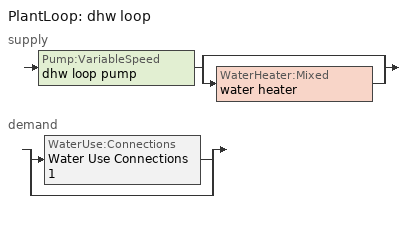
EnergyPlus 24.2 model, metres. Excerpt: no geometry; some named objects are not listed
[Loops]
PlantLoop 'dhw loop'
 supply: Pump:VariableSpeed 'dhw loop pump' > split
  | bypass
  | WaterHeater:Mixed 'water heater'
 demand: split
  | WaterUse:Connections 'Water Use Connections 1'
  | bypass
[ZoneHVAC:Baseboard:Convective:Electric]
electric baseboard: Availability Schedule=Always On Discrete; Heating Design Capacity {W}=14936.1; Efficiency=1
[Fan:SystemModel]
unit heater supply fan: Availability Schedule=Always On Discrete; Design Maximum Air Flow Rate {m3/s}=0.00141584; Speed Control Method=Discrete; Electric Power Minimum Flow Rate Fraction=0.2; Design Pressure Rise {Pa}=500; Motor Efficiency=1; Motor In Air Stream Fraction=1; Design Electric Power Consumption {W}=Autosize; Design Power Sizing Method=PowerPerFlow; Electric Power Per Unit Flow Rate {W/(m3/s)}=1e-06; Electric Power Per Unit Flow Rate Per Unit Pressure {W/((m3/s)-Pa)}=1.66667; Fan Total Efficiency=0.7; Motor Loss Radiative Fraction=0; Number of Speeds=1; Speed Flow Fraction 1=1; Speed Electric Power Fraction 1=1
[Coil:Heating:Fuel]
unit heater htg coil: Availability Schedule=Always On Discrete; Fuel Type=Propane; Burner Efficiency=0.3; Nominal Capacity {W}=0.293071; On Cycle Parasitic Electric Load {W}=0; Off Cycle Parasitic Fuel Load {W}=0
[PlantLoop]
dhw loop: Fluid Type=Water; Plant Equipment Operation Scheme=dhw loop Operation Schemes; Maximum Loop Temperature {C}=100; Minimum Loop Temperature {C}=0; Maximum Loop Flow Rate {m3/s}=0.01; Minimum Loop Flow Rate {m3/s}=0; Plant Loop Volume {m3}=0.003; Load Distribution Scheme=Optimal; Plant Loop Demand Calculation Scheme=SingleSetpoint; Common Pipe Simulation=None
[Sizing:Plant]
dhw loop: Loop Type=Heating; Design Loop Exit Temperature {C}=56; Loop Design Temperature Difference {deltaC}=5.55556; Sizing Option=NonCoincident; Zone Timesteps in Averaging Window=1; Coincident Sizing Factor Mode=None
[Pump:VariableSpeed]
dhw loop pump: Design Maximum Flow Rate {m3/s}=0.01; Design Pump Head {Pa}=1; Design Power Consumption {W}=0; Motor Efficiency=0.85; Fraction of Motor Inefficiencies to Fluid Stream=0; Coefficient 1 of the Part Load Performance Curve=0; Coefficient 2 of the Part Load Performance Curve=1; Coefficient 3 of the Part Load Performance Curve=0; Coefficient 4 of the Part Load Performance Curve=0; Design Minimum Flow Rate {m3/s}=0; Pump Control Type=Intermittent; Skin Loss Radiative Fraction=0.5; Design Power Sizing Method=PowerPerFlowPerPressure; Design Electric Power per Unit Flow Rate {W/(m3/s)}=348701.1; Design Shaft Power per Unit Flow Rate per Unit Head {W/((m3/s)-Pa)}=1.28205; Design Minimum Flow Rate Fraction=0
[WaterHeater:Mixed]
water heater: Tank Volume {m3}=0.16353; Setpoint Temperature Schedule=water heater setpoint; Deadband Temperature Difference {deltaC}=2; Maximum Temperature Limit {C}=99; Heater Control Type=Cycle; Heater Maximum Capacity {W}=5500.06; Heater Minimum Capacity {W}=0; Heater Ignition Minimum Flow Rate {m3/s}=0; Heater Ignition Delay {s}=0; Heater Fuel Type=Electricity; Heater Thermal Efficiency=1; Off Cycle Parasitic Fuel Consumption Rate {W}=0; Off Cycle Parasitic Fuel Type=Electricity; Off Cycle Parasitic Heat Fraction to Tank=0; On Cycle Parasitic Fuel Consumption Rate {W}=0; On Cycle Parasitic Fuel Type=Electricity; On Cycle Parasitic Heat Fraction to Tank=0; Ambient Temperature Indicator=Zone; Ambient Temperature Zone=conditioned space; Off Cycle Loss Coefficient to Ambient Temperature {W/K}=2.93714; Off Cycle Loss Fraction to Zone=1; On Cycle Loss Coefficient to Ambient Temperature {W/K}=2.93714; On Cycle Loss Fraction to Zone=1; Use Side Effectiveness=1; Source Side Effectiveness=1; Use Side Design Flow Rate {m3/s}=Autosize; Source Side Design Flow Rate {m3/s}=Autosize; Indirect Water Heating Recovery Time {hr}=1.5; Source Side Flow Control Mode=IndirectHeatPrimarySetpoint
[WaterHeater:Sizing]
water heater: Design Mode=PeakDraw; Time Storage Can Meet Peak Draw {hr}=0.538503; Time for Tank Recovery {hr}=0; Nominal Tank Volume for Autosizing Plant Connections {m3}=1
[SetpointManager:Scheduled]
Setpoint Manager Scheduled 1: Control Variable=Temperature; Schedule=dhw temp
[WaterUse:Connections]
Water Use Connections 1: Drain Water Heat Exchanger Type=None; Drain Water Heat Exchanger Destination=Plant; Water Use Equipment Name 1=dhw fixtures; Water Use Equipment Name 2=dhw distribution waste; Water Use Equipment Name 3=clothes washer; Water Use Equipment Name 4=dishwasher
[WaterUse:Equipment]
Name | Peak Flow Rate {m3/s} | Flow Rate Fraction Schedule | Target Temperature Schedule
dhw fixtures | 4.46098e-06 | dhw fixtures schedule | mixed water temperature schedule
dhw distribution waste | 1.35238e-06 | dhw fixtures schedule | mixed water temperature schedule
clothes washer | 9.69919e-07 | clothes washer schedule
dishwasher | 2.90872e-07 | dishwasher schedule
[PlantEquipmentOperationSchemes]
dhw loop Operation Schemes: Control Scheme Object Type 1=PlantEquipmentOperation:HeatingLoad; Control Scheme Name 1=dhw loop Heating Operation Scheme; Control Scheme Schedule Name 1=Always On Discrete
[PlantEquipmentOperation:HeatingLoad]
dhw loop Heating Operation Scheme: Load Range Lower Limit 1 {W}=0; Load Range Upper Limit 1 {W}=1000000000; Range Equipment List Name 1=dhw loop Heating Equipment List
[PlantEquipmentList]
dhw loop Heating Equipment List: WaterHeater:Mixed, water heater
[EnergyManagementSystem:GlobalVariable]
infil_program_Qfan
infil_program_Qinf
natural_vent_program_Qnv
natural_vent_program_Qwhf
[EnergyManagementSystem:Sensor]
Name | Output:Variable or Output:Meter Index Key | Output:Variable or Output:Meter
airflow_gain | infil flow | Infiltration Sensible Heat Gain Energy
airflow_gain_1 | natural vent flow | Infiltration Sensible Heat Gain Energy
airflow_gain_2 | whole house fan flow | Infiltration Sensible Heat Gain Energy
airflow_loss | infil flow | Infiltration Sensible Heat Loss Energy
airflow_loss_1 | natural vent flow | Infiltration Sensible Heat Loss Energy
airflow_loss_2 | whole house fan flow | Infiltration Sensible Heat Loss Energy
clg_load_cond |  | Cooling:EnergyTransfer:Zone:CONDITIONED SPACE
clg_sp_s; clg_sp_s_1 | cooling setpoint | Schedule Value
clothes_dryer_exhaust_0_sch_s | clothes dryer exhaust 0 schedule | Schedule Value
cool_season | cooling season schedule | Schedule Value
dhw_loss | water heater | Water Heater Heat Loss Energy
dhw_rtf | water heater | Water Heater Runtime Fraction
htg_load_cond |  | Heating:EnergyTransfer:Zone:CONDITIONED SPACE
htg_sp_s; htg_sp_s_1 | heating setpoint | Schedule Value
ig_ee_conv | clothes dryer | Electric Equipment Convective Heating Energy
ig_ee_conv_1 | clothes washer | Electric Equipment Convective Heating Energy
ig_ee_conv_2 | cooking range | Electric Equipment Convective Heating Energy
ig_ee_conv_3 | dishwasher | Electric Equipment Convective Heating Energy
ig_ee_conv_4 | fridge | Electric Equipment Convective Heating Energy
ig_ee_conv_5 | misc plug loads | Electric Equipment Convective Heating Energy
ig_ee_conv_6 | whole house fan | Electric Equipment Convective Heating Energy
ig_ee_rad | clothes dryer | Electric Equipment Radiant Heating Energy
ig_ee_rad_1 | clothes washer | Electric Equipment Radiant Heating Energy
ig_ee_rad_2 | cooking range | Electric Equipment Radiant Heating Energy
ig_ee_rad_3 | dishwasher | Electric Equipment Radiant Heating Energy
ig_ee_rad_4 | fridge | Electric Equipment Radiant Heating Energy
ig_ee_rad_5 | misc plug loads | Electric Equipment Radiant Heating Energy
ig_ee_rad_6 | whole house fan | Electric Equipment Radiant Heating Energy
ig_lgt_conv | interior lighting | Lights Convective Heating Energy
ig_lgt_rad | interior lighting | Lights Radiant Heating Energy
ig_lgt_vis | interior lighting | Lights Visible Radiation Heating Energy
ig_oe_conv | clothes dryer 1 | Other Equipment Convective Heating Energy
ig_oe_conv_1 | cooking range 1 | Other Equipment Convective Heating Energy
ig_oe_conv_2 | general water use latent | Other Equipment Convective Heating Energy
ig_oe_conv_3 | general water use sensible | Other Equipment Convective Heating Energy
ig_oe_conv_4 | water heater energy adjustment1 | Other Equipment Convective Heating Energy
ig_oe_rad | clothes dryer 1 | Other Equipment Radiant Heating Energy
ig_oe_rad_1 | cooking range 1 | Other Equipment Radiant Heating Energy
ig_oe_rad_2 | general water use latent | Other Equipment Radiant Heating Energy
ig_oe_rad_3 | general water use sensible | Other Equipment Radiant Heating Energy
ig_oe_rad_4 | water heater energy adjustment1 | Other Equipment Radiant Heating Energy
ig_ppl_conv | occupants | People Convective Heating Energy
ig_ppl_rad | occupants | People Radiant Heating Energy
im_conv | furniture mass conditioned space 1 | Surface Inside Face Convection Heat Gain Energy
im_conv_1 | partition wall mass | Surface Inside Face Convection Heat Gain Energy
im_ig | furniture mass conditioned space 1 | Surface Inside Face Internal Gains Radiation Heat Gain Energy
im_ig_1 | partition wall mass | Surface Inside Face Internal Gains Radiation Heat Gain Energy
im_lgt | furniture mass conditioned space 1 | Surface Inside Face Lights Radiation Heat Gain Energy
im_lgt_1 | partition wall mass | Surface Inside Face Lights Radiation Heat Gain Energy
im_sol | furniture mass conditioned space 1 | Surface Inside Face Solar Radiation Heat Gain Energy
im_sol_1 | partition wall mass | Surface Inside Face Solar Radiation Heat Gain Energy
im_surf | furniture mass conditioned space 1 | Surface Inside Face Net Surface Thermal Radiation Heat Gain Energy
im_surf_1 | partition wall mass | Surface Inside Face Net Surface Thermal Radiation Heat Gain Energy
mv_conv | mech vent house fan | Electric Equipment Convective Heating Energy
mv_conv_1 | mech vent house fan cfis | Electric Equipment Convective Heating Energy
mv_conv_2 | mech vent house fan latent load | Other Equipment Convective Heating Energy
mv_conv_3 | mech vent house fan sensible load | Other Equipment Convective Heating Energy
mv_rad | mech vent house fan | Electric Equipment Radiant Heating Energy
mv_rad_1 | mech vent house fan cfis | Electric Equipment Radiant Heating Energy
mv_rad_2 | mech vent house fan latent load | Other Equipment Radiant Heating Energy
mv_rad_3 | mech vent house fan sensible load | Other Equipment Radiant Heating Energy
natural_vent_s | natural vent schedule | Schedule Value
out_pb_s |  | Site Outdoor Air Barometric Pressure
out_wt_s |  | Site Outdoor Air Humidity Ratio
site_vw_s |  | Site Wind Speed
ss_back_out | Window1 | Surface Window Shortwave from Zone Back Out Window Heat Transfer Rate
ss_back_out_1 | Window10 | Surface Window Shortwave from Zone Back Out Window Heat Transfer Rate
ss_back_out_10 | Window2 | Surface Window Shortwave from Zone Back Out Window Heat Transfer Rate
ss_back_out_11 | Window3 | Surface Window Shortwave from Zone Back Out Window Heat Transfer Rate
ss_back_out_12 | Window4 | Surface Window Shortwave from Zone Back Out Window Heat Transfer Rate
ss_back_out_13 | Window5 | Surface Window Shortwave from Zone Back Out Window Heat Transfer Rate
ss_back_out_14 | Window6 | Surface Window Shortwave from Zone Back Out Window Heat Transfer Rate
ss_back_out_15 | Window7 | Surface Window Shortwave from Zone Back Out Window Heat Transfer Rate
ss_back_out_16 | Window8 | Surface Window Shortwave from Zone Back Out Window Heat Transfer Rate
ss_back_out_17 | Window9 | Surface Window Shortwave from Zone Back Out Window Heat Transfer Rate
ss_back_out_2 | Window11 | Surface Window Shortwave from Zone Back Out Window Heat Transfer Rate
ss_back_out_3 | Window13 | Surface Window Shortwave from Zone Back Out Window Heat Transfer Rate
ss_back_out_4 | Window14 | Surface Window Shortwave from Zone Back Out Window Heat Transfer Rate
ss_back_out_5 | Window15 | Surface Window Shortwave from Zone Back Out Window Heat Transfer Rate
ss_back_out_6 | Window16 | Surface Window Shortwave from Zone Back Out Window Heat Transfer Rate
ss_back_out_7 | Window17 | Surface Window Shortwave from Zone Back Out Window Heat Transfer Rate
ss_back_out_8 | Window18 | Surface Window Shortwave from Zone Back Out Window Heat Transfer Rate
ss_back_out_9 | Window19 | Surface Window Shortwave from Zone Back Out Window Heat Transfer Rate
ss_conv | Door1 | Surface Inside Face Convection Heat Gain Energy
ss_conv_1 | Door4 | Surface Inside Face Convection Heat Gain Energy
ss_conv_10 | Window18 | Surface Inside Face Convection Heat Gain Energy
ss_conv_11 | Window19 | Surface Inside Face Convection Heat Gain Energy
ss_conv_12 | Window2 | Surface Inside Face Convection Heat Gain Energy
ss_conv_13 | Window3 | Surface Inside Face Convection Heat Gain Energy
ss_conv_14 | Window4 | Surface Inside Face Convection Heat Gain Energy
ss_conv_15 | Window5 | Surface Inside Face Convection Heat Gain Energy
ss_conv_16 | Window6 | Surface Inside Face Convection Heat Gain Energy
ss_conv_17 | Window7 | Surface Inside Face Convection Heat Gain Energy
ss_conv_18 | Window8 | Surface Inside Face Convection Heat Gain Energy
ss_conv_19 | Window9 | Surface Inside Face Convection Heat Gain Energy
ss_conv_2 | Window1 | Surface Inside Face Convection Heat Gain Energy
ss_conv_3 | Window10 | Surface Inside Face Convection Heat Gain Energy
ss_conv_4 | Window11 | Surface Inside Face Convection Heat Gain Energy
ss_conv_5 | Window13 | Surface Inside Face Convection Heat Gain Energy
ss_conv_6 | Window14 | Surface Inside Face Convection Heat Gain Energy
ss_conv_7 | Window15 | Surface Inside Face Convection Heat Gain Energy
ss_conv_8 | Window16 | Surface Inside Face Convection Heat Gain Energy
ss_conv_9 | Window17 | Surface Inside Face Convection Heat Gain Energy
ss_ig | Door1 | Surface Inside Face Internal Gains Radiation Heat Gain Energy
ss_ig_1 | Door4 | Surface Inside Face Internal Gains Radiation Heat Gain Energy
ss_ig_10 | Window18 | Surface Inside Face Internal Gains Radiation Heat Gain Energy
ss_ig_11 | Window19 | Surface Inside Face Internal Gains Radiation Heat Gain Energy
ss_ig_12 | Window2 | Surface Inside Face Internal Gains Radiation Heat Gain Energy
ss_ig_13 | Window3 | Surface Inside Face Internal Gains Radiation Heat Gain Energy
ss_ig_14 | Window4 | Surface Inside Face Internal Gains Radiation Heat Gain Energy
ss_ig_15 | Window5 | Surface Inside Face Internal Gains Radiation Heat Gain Energy
ss_ig_16 | Window6 | Surface Inside Face Internal Gains Radiation Heat Gain Energy
ss_ig_17 | Window7 | Surface Inside Face Internal Gains Radiation Heat Gain Energy
ss_ig_18 | Window8 | Surface Inside Face Internal Gains Radiation Heat Gain Energy
ss_ig_19 | Window9 | Surface Inside Face Internal Gains Radiation Heat Gain Energy
ss_ig_2 | Window1 | Surface Inside Face Internal Gains Radiation Heat Gain Energy
ss_ig_3 | Window10 | Surface Inside Face Internal Gains Radiation Heat Gain Energy
ss_ig_4 | Window11 | Surface Inside Face Internal Gains Radiation Heat Gain Energy
ss_ig_5 | Window13 | Surface Inside Face Internal Gains Radiation Heat Gain Energy
ss_ig_6 | Window14 | Surface Inside Face Internal Gains Radiation Heat Gain Energy
ss_ig_7 | Window15 | Surface Inside Face Internal Gains Radiation Heat Gain Energy
ss_ig_8 | Window16 | Surface Inside Face Internal Gains Radiation Heat Gain Energy
ss_ig_9 | Window17 | Surface Inside Face Internal Gains Radiation Heat Gain Energy
ss_lgt | Door1 | Surface Inside Face Lights Radiation Heat Gain Energy
ss_lgt_1 | Door4 | Surface Inside Face Lights Radiation Heat Gain Energy
ss_sol | Door1 | Surface Inside Face Solar Radiation Heat Gain Energy
ss_sol_1 | Door4 | Surface Inside Face Solar Radiation Heat Gain Energy
ss_surf | Door1 | Surface Inside Face Net Surface Thermal Radiation Heat Gain Energy
ss_surf_1 | Door4 | Surface Inside Face Net Surface Thermal Radiation Heat Gain Energy
ss_surf_10 | Window18 | Surface Inside Face Net Surface Thermal Radiation Heat Gain Energy
ss_surf_11 | Window19 | Surface Inside Face Net Surface Thermal Radiation Heat Gain Energy
ss_surf_12 | Window2 | Surface Inside Face Net Surface Thermal Radiation Heat Gain Energy
ss_surf_13 | Window3 | Surface Inside Face Net Surface Thermal Radiation Heat Gain Energy
ss_surf_14 | Window4 | Surface Inside Face Net Surface Thermal Radiation Heat Gain Energy
ss_surf_15 | Window5 | Surface Inside Face Net Surface Thermal Radiation Heat Gain Energy
ss_surf_16 | Window6 | Surface Inside Face Net Surface Thermal Radiation Heat Gain Energy
ss_surf_17 | Window7 | Surface Inside Face Net Surface Thermal Radiation Heat Gain Energy
ss_surf_18 | Window8 | Surface Inside Face Net Surface Thermal Radiation Heat Gain Energy
ss_surf_19 | Window9 | Surface Inside Face Net Surface Thermal Radiation Heat Gain Energy
ss_surf_2 | Window1 | Surface Inside Face Net Surface Thermal Radiation Heat Gain Energy
ss_surf_3 | Window10 | Surface Inside Face Net Surface Thermal Radiation Heat Gain Energy
ss_surf_4 | Window11 | Surface Inside Face Net Surface Thermal Radiation Heat Gain Energy
ss_surf_5 | Window13 | Surface Inside Face Net Surface Thermal Radiation Heat Gain Energy
ss_surf_6 | Window14 | Surface Inside Face Net Surface Thermal Radiation Heat Gain Energy
ss_surf_7 | Window15 | Surface Inside Face Net Surface Thermal Radiation Heat Gain Energy
ss_surf_8 | Window16 | Surface Inside Face Net Surface Thermal Radiation Heat Gain Energy
ss_surf_9 | Window17 | Surface Inside Face Net Surface Thermal Radiation Heat Gain Energy
ss_trans_in | Window1 | Surface Window Transmitted Solar Radiation Rate
ss_trans_in_1 | Window10 | Surface Window Transmitted Solar Radiation Rate
ss_trans_in_10 | Window2 | Surface Window Transmitted Solar Radiation Rate
ss_trans_in_11 | Window3 | Surface Window Transmitted Solar Radiation Rate
ss_trans_in_12 | Window4 | Surface Window Transmitted Solar Radiation Rate
ss_trans_in_13 | Window5 | Surface Window Transmitted Solar Radiation Rate
ss_trans_in_14 | Window6 | Surface Window Transmitted Solar Radiation Rate
ss_trans_in_15 | Window7 | Surface Window Transmitted Solar Radiation Rate
ss_trans_in_16 | Window8 | Surface Window Transmitted Solar Radiation Rate
ss_trans_in_17 | Window9 | Surface Window Transmitted Solar Radiation Rate
ss_trans_in_2 | Window11 | Surface Window Transmitted Solar Radiation Rate
ss_trans_in_3 | Window13 | Surface Window Transmitted Solar Radiation Rate
ss_trans_in_4 | Window14 | Surface Window Transmitted Solar Radiation Rate
ss_trans_in_5 | Window15 | Surface Window Transmitted Solar Radiation Rate
ss_trans_in_6 | Window16 | Surface Window Transmitted Solar Radiation Rate
ss_trans_in_7 | Window17 | Surface Window Transmitted Solar Radiation Rate
ss_trans_in_8 | Window18 | Surface Window Transmitted Solar Radiation Rate
ss_trans_in_9 | Window19 | Surface Window Transmitted Solar Radiation Rate
ss_trans_out | Window1 | Surface Inside Face Initial Transmitted Diffuse Transmitted Out Window Solar Radiation Rate
ss_trans_out_1 | Window10 | Surface Inside Face Initial Transmitted Diffuse Transmitted Out Window Solar Radiation Rate
ss_trans_out_10 | Window2 | Surface Inside Face Initial Transmitted Diffuse Transmitted Out Window Solar Radiation Rate
ss_trans_out_11 | Window3 | Surface Inside Face Initial Transmitted Diffuse Transmitted Out Window Solar Radiation Rate
ss_trans_out_12 | Window4 | Surface Inside Face Initial Transmitted Diffuse Transmitted Out Window Solar Radiation Rate
ss_trans_out_13 | Window5 | Surface Inside Face Initial Transmitted Diffuse Transmitted Out Window Solar Radiation Rate
ss_trans_out_14 | Window6 | Surface Inside Face Initial Transmitted Diffuse Transmitted Out Window Solar Radiation Rate
ss_trans_out_15 | Window7 | Surface Inside Face Initial Transmitted Diffuse Transmitted Out Window Solar Radiation Rate
ss_trans_out_16 | Window8 | Surface Inside Face Initial Transmitted Diffuse Transmitted Out Window Solar Radiation Rate
ss_trans_out_17 | Window9 | Surface Inside Face Initial Transmitted Diffuse Transmitted Out Window Solar Radiation Rate
ss_trans_out_2 | Window11 | Surface Inside Face Initial Transmitted Diffuse Transmitted Out Window Solar Radiation Rate
ss_trans_out_3 | Window13 | Surface Inside Face Initial Transmitted Diffuse Transmitted Out Window Solar Radiation Rate
ss_trans_out_4 | Window14 | Surface Inside Face Initial Transmitted Diffuse Transmitted Out Window Solar Radiation Rate
ss_trans_out_5 | Window15 | Surface Inside Face Initial Transmitted Diffuse Transmitted Out Window Solar Radiation Rate
ss_trans_out_6 | Window16 | Surface Inside Face Initial Transmitted Diffuse Transmitted Out Window Solar Radiation Rate
ss_trans_out_7 | Window17 | Surface Inside Face Initial Transmitted Diffuse Transmitted Out Window Solar Radiation Rate
ss_trans_out_8 | Window18 | Surface Inside Face Initial Transmitted Diffuse Transmitted Out Window Solar Radiation Rate
ss_trans_out_9 | Window19 | Surface Inside Face Initial Transmitted Diffuse Transmitted Out Window Solar Radiation Rate
s_conv | Floor1 | Surface Inside Face Convection Heat Gain Energy
s_conv_1 | Floor2 | Surface Inside Face Convection Heat Gain Energy
s_conv_10 | RimJoist1:315 | Surface Inside Face Convection Heat Gain Energy
s_conv_11 | RimJoist1:45 | Surface Inside Face Convection Heat Gain Energy
s_conv_12 | RimJoist2:135 | Surface Inside Face Convection Heat Gain Energy
s_conv_13 | RimJoist2:225 | Surface Inside Face Convection Heat Gain Energy
s_conv_14 | RimJoist2:315 | Surface Inside Face Convection Heat Gain Energy
s_conv_15 | RimJoist2:45 | Surface Inside Face Convection Heat Gain Energy
s_conv_16 | RimJoist3:135 | Surface Inside Face Convection Heat Gain Energy
s_conv_17 | RimJoist3:225 | Surface Inside Face Convection Heat Gain Energy
s_conv_18 | RimJoist3:315 | Surface Inside Face Convection Heat Gain Energy
s_conv_19 | RimJoist3:45 | Surface Inside Face Convection Heat Gain Energy
s_conv_2 | Floor3 | Surface Inside Face Convection Heat Gain Energy
s_conv_20 | RimJoist4:135 | Surface Inside Face Convection Heat Gain Energy
s_conv_21 | RimJoist4:225 | Surface Inside Face Convection Heat Gain Energy
s_conv_22 | RimJoist4:315 | Surface Inside Face Convection Heat Gain Energy
s_conv_23 | RimJoist4:45 | Surface Inside Face Convection Heat Gain Energy
s_conv_24 | RimJoist5:135 | Surface Inside Face Convection Heat Gain Energy
s_conv_25 | RimJoist5:225 | Surface Inside Face Convection Heat Gain Energy
s_conv_26 | RimJoist5:315 | Surface Inside Face Convection Heat Gain Energy
s_conv_27 | RimJoist5:45 | Surface Inside Face Convection Heat Gain Energy
s_conv_28 | Roof5:135 | Surface Inside Face Convection Heat Gain Energy
s_conv_29 | Roof5:225 | Surface Inside Face Convection Heat Gain Energy
s_conv_3 | Floor4 | Surface Inside Face Convection Heat Gain Energy
s_conv_30 | Roof5:315 | Surface Inside Face Convection Heat Gain Energy
s_conv_31 | Roof5:45 | Surface Inside Face Convection Heat Gain Energy
s_conv_32 | Roof6:135 | Surface Inside Face Convection Heat Gain Energy
s_conv_33 | Roof6:225 | Surface Inside Face Convection Heat Gain Energy
s_conv_34 | Roof6:315 | Surface Inside Face Convection Heat Gain Energy
s_conv_35 | Roof6:45 | Surface Inside Face Convection Heat Gain Energy
s_conv_36 | Slab1 | Surface Inside Face Convection Heat Gain Energy
s_conv_37 | Wall11:135 | Surface Inside Face Convection Heat Gain Energy
s_conv_38 | Wall11:225 | Surface Inside Face Convection Heat Gain Energy
s_conv_39 | Wall11:315 | Surface Inside Face Convection Heat Gain Energy
s_conv_4 | Floor5 | Surface Inside Face Convection Heat Gain Energy
s_conv_40 | Wall11:45 | Surface Inside Face Convection Heat Gain Energy
s_conv_41 | Wall1:135 | Surface Inside Face Convection Heat Gain Energy
s_conv_42 | Wall1:225 | Surface Inside Face Convection Heat Gain Energy
s_conv_43 | Wall1:315 | Surface Inside Face Convection Heat Gain Energy
s_conv_44 | Wall1:45 | Surface Inside Face Convection Heat Gain Energy
s_conv_45 | Wall2:135 | Surface Inside Face Convection Heat Gain Energy
s_conv_46 | Wall2:225 | Surface Inside Face Convection Heat Gain Energy
s_conv_47 | Wall2:315 | Surface Inside Face Convection Heat Gain Energy
s_conv_48 | Wall2:45 | Surface Inside Face Convection Heat Gain Energy
s_conv_49 | Wall3:135 | Surface Inside Face Convection Heat Gain Energy
s_conv_5 | FoundationWall1 | Surface Inside Face Convection Heat Gain Energy
s_conv_50 | Wall3:225 | Surface Inside Face Convection Heat Gain Energy
s_conv_51 | Wall3:315 | Surface Inside Face Convection Heat Gain Energy
s_conv_52 | Wall3:45 | Surface Inside Face Convection Heat Gain Energy
s_conv_53 | Wall4:135 | Surface Inside Face Convection Heat Gain Energy
s_conv_54 | Wall4:225 | Surface Inside Face Convection Heat Gain Energy
s_conv_55 | Wall4:315 | Surface Inside Face Convection Heat Gain Energy
s_conv_56 | Wall4:45 | Surface Inside Face Convection Heat Gain Energy
s_conv_57 | Wall5:135 | Surface Inside Face Convection Heat Gain Energy
s_conv_58 | Wall5:225 | Surface Inside Face Convection Heat Gain Energy
s_conv_59 | Wall5:315 | Surface Inside Face Convection Heat Gain Energy
s_conv_6 | inferred conditioned ceiling | Surface Inside Face Convection Heat Gain Energy
s_conv_60 | Wall5:45 | Surface Inside Face Convection Heat Gain Energy
s_conv_61 | Wall6:135 | Surface Inside Face Convection Heat Gain Energy
s_conv_62 | Wall6:225 | Surface Inside Face Convection Heat Gain Energy
s_conv_63 | Wall6:315 | Surface Inside Face Convection Heat Gain Energy
s_conv_64 | Wall6:45 | Surface Inside Face Convection Heat Gain Energy
s_conv_65 | Wall7:135 | Surface Inside Face Convection Heat Gain Energy
s_conv_66 | Wall7:225 | Surface Inside Face Convection Heat Gain Energy
s_conv_67 | Wall7:315 | Surface Inside Face Convection Heat Gain Energy
s_conv_68 | Wall7:45 | Surface Inside Face Convection Heat Gain Energy
s_conv_7 | inferred conditioned floor | Surface Inside Face Convection Heat Gain Energy
s_conv_8 | RimJoist1:135 | Surface Inside Face Convection Heat Gain Energy
s_conv_9 | RimJoist1:225 | Surface Inside Face Convection Heat Gain Energy
s_ig | Floor1 | Surface Inside Face Internal Gains Radiation Heat Gain Energy
s_ig_1 | Floor2 | Surface Inside Face Internal Gains Radiation Heat Gain Energy
s_ig_10 | RimJoist1:315 | Surface Inside Face Internal Gains Radiation Heat Gain Energy
s_ig_11 | RimJoist1:45 | Surface Inside Face Internal Gains Radiation Heat Gain Energy
s_ig_12 | RimJoist2:135 | Surface Inside Face Internal Gains Radiation Heat Gain Energy
s_ig_13 | RimJoist2:225 | Surface Inside Face Internal Gains Radiation Heat Gain Energy
s_ig_14 | RimJoist2:315 | Surface Inside Face Internal Gains Radiation Heat Gain Energy
s_ig_15 | RimJoist2:45 | Surface Inside Face Internal Gains Radiation Heat Gain Energy
s_ig_16 | RimJoist3:135 | Surface Inside Face Internal Gains Radiation Heat Gain Energy
s_ig_17 | RimJoist3:225 | Surface Inside Face Internal Gains Radiation Heat Gain Energy
s_ig_18 | RimJoist3:315 | Surface Inside Face Internal Gains Radiation Heat Gain Energy
s_ig_19 | RimJoist3:45 | Surface Inside Face Internal Gains Radiation Heat Gain Energy
s_ig_2 | Floor3 | Surface Inside Face Internal Gains Radiation Heat Gain Energy
s_ig_20 | RimJoist4:135 | Surface Inside Face Internal Gains Radiation Heat Gain Energy
s_ig_21 | RimJoist4:225 | Surface Inside Face Internal Gains Radiation Heat Gain Energy
s_ig_22 | RimJoist4:315 | Surface Inside Face Internal Gains Radiation Heat Gain Energy
s_ig_23 | RimJoist4:45 | Surface Inside Face Internal Gains Radiation Heat Gain Energy
s_ig_24 | RimJoist5:135 | Surface Inside Face Internal Gains Radiation Heat Gain Energy
s_ig_25 | RimJoist5:225 | Surface Inside Face Internal Gains Radiation Heat Gain Energy
s_ig_26 | RimJoist5:315 | Surface Inside Face Internal Gains Radiation Heat Gain Energy
s_ig_27 | RimJoist5:45 | Surface Inside Face Internal Gains Radiation Heat Gain Energy
s_ig_28 | Roof5:135 | Surface Inside Face Internal Gains Radiation Heat Gain Energy
s_ig_29 | Roof5:225 | Surface Inside Face Internal Gains Radiation Heat Gain Energy
s_ig_3 | Floor4 | Surface Inside Face Internal Gains Radiation Heat Gain Energy
s_ig_30 | Roof5:315 | Surface Inside Face Internal Gains Radiation Heat Gain Energy
s_ig_31 | Roof5:45 | Surface Inside Face Internal Gains Radiation Heat Gain Energy
s_ig_32 | Roof6:135 | Surface Inside Face Internal Gains Radiation Heat Gain Energy
s_ig_33 | Roof6:225 | Surface Inside Face Internal Gains Radiation Heat Gain Energy
s_ig_34 | Roof6:315 | Surface Inside Face Internal Gains Radiation Heat Gain Energy
s_ig_35 | Roof6:45 | Surface Inside Face Internal Gains Radiation Heat Gain Energy
s_ig_36 | Slab1 | Surface Inside Face Internal Gains Radiation Heat Gain Energy
s_ig_37 | Wall11:135 | Surface Inside Face Internal Gains Radiation Heat Gain Energy
s_ig_38 | Wall11:225 | Surface Inside Face Internal Gains Radiation Heat Gain Energy
s_ig_39 | Wall11:315 | Surface Inside Face Internal Gains Radiation Heat Gain Energy
s_ig_4 | Floor5 | Surface Inside Face Internal Gains Radiation Heat Gain Energy
s_ig_40 | Wall11:45 | Surface Inside Face Internal Gains Radiation Heat Gain Energy
s_ig_41 | Wall1:135 | Surface Inside Face Internal Gains Radiation Heat Gain Energy
s_ig_42 | Wall1:225 | Surface Inside Face Internal Gains Radiation Heat Gain Energy
s_ig_43 | Wall1:315 | Surface Inside Face Internal Gains Radiation Heat Gain Energy
s_ig_44 | Wall1:45 | Surface Inside Face Internal Gains Radiation Heat Gain Energy
s_ig_45 | Wall2:135 | Surface Inside Face Internal Gains Radiation Heat Gain Energy
s_ig_46 | Wall2:225 | Surface Inside Face Internal Gains Radiation Heat Gain Energy
s_ig_47 | Wall2:315 | Surface Inside Face Internal Gains Radiation Heat Gain Energy
s_ig_48 | Wall2:45 | Surface Inside Face Internal Gains Radiation Heat Gain Energy
s_ig_49 | Wall3:135 | Surface Inside Face Internal Gains Radiation Heat Gain Energy
s_ig_5 | FoundationWall1 | Surface Inside Face Internal Gains Radiation Heat Gain Energy
s_ig_50 | Wall3:225 | Surface Inside Face Internal Gains Radiation Heat Gain Energy
s_ig_51 | Wall3:315 | Surface Inside Face Internal Gains Radiation Heat Gain Energy
s_ig_52 | Wall3:45 | Surface Inside Face Internal Gains Radiation Heat Gain Energy
s_ig_53 | Wall4:135 | Surface Inside Face Internal Gains Radiation Heat Gain Energy
s_ig_54 | Wall4:225 | Surface Inside Face Internal Gains Radiation Heat Gain Energy
s_ig_55 | Wall4:315 | Surface Inside Face Internal Gains Radiation Heat Gain Energy
s_ig_56 | Wall4:45 | Surface Inside Face Internal Gains Radiation Heat Gain Energy
s_ig_57 | Wall5:135 | Surface Inside Face Internal Gains Radiation Heat Gain Energy
s_ig_58 | Wall5:225 | Surface Inside Face Internal Gains Radiation Heat Gain Energy
s_ig_59 | Wall5:315 | Surface Inside Face Internal Gains Radiation Heat Gain Energy
s_ig_6 | inferred conditioned ceiling | Surface Inside Face Internal Gains Radiation Heat Gain Energy
s_ig_60 | Wall5:45 | Surface Inside Face Internal Gains Radiation Heat Gain Energy
s_ig_61 | Wall6:135 | Surface Inside Face Internal Gains Radiation Heat Gain Energy
s_ig_62 | Wall6:225 | Surface Inside Face Internal Gains Radiation Heat Gain Energy
s_ig_63 | Wall6:315 | Surface Inside Face Internal Gains Radiation Heat Gain Energy
s_ig_64 | Wall6:45 | Surface Inside Face Internal Gains Radiation Heat Gain Energy
s_ig_65 | Wall7:135 | Surface Inside Face Internal Gains Radiation Heat Gain Energy
s_ig_66 | Wall7:225 | Surface Inside Face Internal Gains Radiation Heat Gain Energy
s_ig_67 | Wall7:315 | Surface Inside Face Internal Gains Radiation Heat Gain Energy
s_ig_68 | Wall7:45 | Surface Inside Face Internal Gains Radiation Heat Gain Energy
s_ig_7 | inferred conditioned floor | Surface Inside Face Internal Gains Radiation Heat Gain Energy
s_ig_8 | RimJoist1:135 | Surface Inside Face Internal Gains Radiation Heat Gain Energy
s_ig_9 | RimJoist1:225 | Surface Inside Face Internal Gains Radiation Heat Gain Energy
s_lgt | Floor1 | Surface Inside Face Lights Radiation Heat Gain Energy
s_lgt_1 | Floor2 | Surface Inside Face Lights Radiation Heat Gain Energy
s_lgt_10 | RimJoist1:315 | Surface Inside Face Lights Radiation Heat Gain Energy
s_lgt_11 | RimJoist1:45 | Surface Inside Face Lights Radiation Heat Gain Energy
s_lgt_12 | RimJoist2:135 | Surface Inside Face Lights Radiation Heat Gain Energy
s_lgt_13 | RimJoist2:225 | Surface Inside Face Lights Radiation Heat Gain Energy
s_lgt_14 | RimJoist2:315 | Surface Inside Face Lights Radiation Heat Gain Energy
s_lgt_15 | RimJoist2:45 | Surface Inside Face Lights Radiation Heat Gain Energy
s_lgt_16 | RimJoist3:135 | Surface Inside Face Lights Radiation Heat Gain Energy
s_lgt_17 | RimJoist3:225 | Surface Inside Face Lights Radiation Heat Gain Energy
s_lgt_18 | RimJoist3:315 | Surface Inside Face Lights Radiation Heat Gain Energy
s_lgt_19 | RimJoist3:45 | Surface Inside Face Lights Radiation Heat Gain Energy
s_lgt_2 | Floor3 | Surface Inside Face Lights Radiation Heat Gain Energy
s_lgt_20 | RimJoist4:135 | Surface Inside Face Lights Radiation Heat Gain Energy
s_lgt_21 | RimJoist4:225 | Surface Inside Face Lights Radiation Heat Gain Energy
s_lgt_22 | RimJoist4:315 | Surface Inside Face Lights Radiation Heat Gain Energy
s_lgt_23 | RimJoist4:45 | Surface Inside Face Lights Radiation Heat Gain Energy
s_lgt_24 | RimJoist5:135 | Surface Inside Face Lights Radiation Heat Gain Energy
s_lgt_25 | RimJoist5:225 | Surface Inside Face Lights Radiation Heat Gain Energy
s_lgt_26 | RimJoist5:315 | Surface Inside Face Lights Radiation Heat Gain Energy
s_lgt_27 | RimJoist5:45 | Surface Inside Face Lights Radiation Heat Gain Energy
s_lgt_28 | Roof5:135 | Surface Inside Face Lights Radiation Heat Gain Energy
s_lgt_29 | Roof5:225 | Surface Inside Face Lights Radiation Heat Gain Energy
s_lgt_3 | Floor4 | Surface Inside Face Lights Radiation Heat Gain Energy
s_lgt_30 | Roof5:315 | Surface Inside Face Lights Radiation Heat Gain Energy
s_lgt_31 | Roof5:45 | Surface Inside Face Lights Radiation Heat Gain Energy
s_lgt_32 | Roof6:135 | Surface Inside Face Lights Radiation Heat Gain Energy
s_lgt_33 | Roof6:225 | Surface Inside Face Lights Radiation Heat Gain Energy
s_lgt_34 | Roof6:315 | Surface Inside Face Lights Radiation Heat Gain Energy
s_lgt_35 | Roof6:45 | Surface Inside Face Lights Radiation Heat Gain Energy
s_lgt_36 | Slab1 | Surface Inside Face Lights Radiation Heat Gain Energy
s_lgt_37 | Wall11:135 | Surface Inside Face Lights Radiation Heat Gain Energy
s_lgt_38 | Wall11:225 | Surface Inside Face Lights Radiation Heat Gain Energy
s_lgt_39 | Wall11:315 | Surface Inside Face Lights Radiation Heat Gain Energy
s_lgt_4 | Floor5 | Surface Inside Face Lights Radiation Heat Gain Energy
s_lgt_40 | Wall11:45 | Surface Inside Face Lights Radiation Heat Gain Energy
s_lgt_41 | Wall1:135 | Surface Inside Face Lights Radiation Heat Gain Energy
s_lgt_42 | Wall1:225 | Surface Inside Face Lights Radiation Heat Gain Energy
s_lgt_43 | Wall1:315 | Surface Inside Face Lights Radiation Heat Gain Energy
s_lgt_44 | Wall1:45 | Surface Inside Face Lights Radiation Heat Gain Energy
s_lgt_45 | Wall2:135 | Surface Inside Face Lights Radiation Heat Gain Energy
s_lgt_46 | Wall2:225 | Surface Inside Face Lights Radiation Heat Gain Energy
s_lgt_47 | Wall2:315 | Surface Inside Face Lights Radiation Heat Gain Energy
s_lgt_48 | Wall2:45 | Surface Inside Face Lights Radiation Heat Gain Energy
s_lgt_49 | Wall3:135 | Surface Inside Face Lights Radiation Heat Gain Energy
s_lgt_5 | FoundationWall1 | Surface Inside Face Lights Radiation Heat Gain Energy
s_lgt_50 | Wall3:225 | Surface Inside Face Lights Radiation Heat Gain Energy
s_lgt_51 | Wall3:315 | Surface Inside Face Lights Radiation Heat Gain Energy
s_lgt_52 | Wall3:45 | Surface Inside Face Lights Radiation Heat Gain Energy
s_lgt_53 | Wall4:135 | Surface Inside Face Lights Radiation Heat Gain Energy
s_lgt_54 | Wall4:225 | Surface Inside Face Lights Radiation Heat Gain Energy
s_lgt_55 | Wall4:315 | Surface Inside Face Lights Radiation Heat Gain Energy
s_lgt_56 | Wall4:45 | Surface Inside Face Lights Radiation Heat Gain Energy
s_lgt_57 | Wall5:135 | Surface Inside Face Lights Radiation Heat Gain Energy
s_lgt_58 | Wall5:225 | Surface Inside Face Lights Radiation Heat Gain Energy
s_lgt_59 | Wall5:315 | Surface Inside Face Lights Radiation Heat Gain Energy
s_lgt_6 | inferred conditioned ceiling | Surface Inside Face Lights Radiation Heat Gain Energy
s_lgt_60 | Wall5:45 | Surface Inside Face Lights Radiation Heat Gain Energy
s_lgt_61 | Wall6:135 | Surface Inside Face Lights Radiation Heat Gain Energy
s_lgt_62 | Wall6:225 | Surface Inside Face Lights Radiation Heat Gain Energy
s_lgt_63 | Wall6:315 | Surface Inside Face Lights Radiation Heat Gain Energy
s_lgt_64 | Wall6:45 | Surface Inside Face Lights Radiation Heat Gain Energy
s_lgt_65 | Wall7:135 | Surface Inside Face Lights Radiation Heat Gain Energy
s_lgt_66 | Wall7:225 | Surface Inside Face Lights Radiation Heat Gain Energy
s_lgt_67 | Wall7:315 | Surface Inside Face Lights Radiation Heat Gain Energy
s_lgt_68 | Wall7:45 | Surface Inside Face Lights Radiation Heat Gain Energy
s_lgt_7 | inferred conditioned floor | Surface Inside Face Lights Radiation Heat Gain Energy
s_lgt_8 | RimJoist1:135 | Surface Inside Face Lights Radiation Heat Gain Energy
s_lgt_9 | RimJoist1:225 | Surface Inside Face Lights Radiation Heat Gain Energy
s_sol | Floor1 | Surface Inside Face Solar Radiation Heat Gain Energy
s_sol_1 | Floor2 | Surface Inside Face Solar Radiation Heat Gain Energy
s_sol_10 | RimJoist1:315 | Surface Inside Face Solar Radiation Heat Gain Energy
s_sol_11 | RimJoist1:45 | Surface Inside Face Solar Radiation Heat Gain Energy
s_sol_12 | RimJoist2:135 | Surface Inside Face Solar Radiation Heat Gain Energy
s_sol_13 | RimJoist2:225 | Surface Inside Face Solar Radiation Heat Gain Energy
s_sol_14 | RimJoist2:315 | Surface Inside Face Solar Radiation Heat Gain Energy
s_sol_15 | RimJoist2:45 | Surface Inside Face Solar Radiation Heat Gain Energy
s_sol_16 | RimJoist3:135 | Surface Inside Face Solar Radiation Heat Gain Energy
s_sol_17 | RimJoist3:225 | Surface Inside Face Solar Radiation Heat Gain Energy
s_sol_18 | RimJoist3:315 | Surface Inside Face Solar Radiation Heat Gain Energy
s_sol_19 | RimJoist3:45 | Surface Inside Face Solar Radiation Heat Gain Energy
s_sol_2 | Floor3 | Surface Inside Face Solar Radiation Heat Gain Energy
s_sol_20 | RimJoist4:135 | Surface Inside Face Solar Radiation Heat Gain Energy
s_sol_21 | RimJoist4:225 | Surface Inside Face Solar Radiation Heat Gain Energy
s_sol_22 | RimJoist4:315 | Surface Inside Face Solar Radiation Heat Gain Energy
s_sol_23 | RimJoist4:45 | Surface Inside Face Solar Radiation Heat Gain Energy
s_sol_24 | RimJoist5:135 | Surface Inside Face Solar Radiation Heat Gain Energy
s_sol_25 | RimJoist5:225 | Surface Inside Face Solar Radiation Heat Gain Energy
s_sol_26 | RimJoist5:315 | Surface Inside Face Solar Radiation Heat Gain Energy
s_sol_27 | RimJoist5:45 | Surface Inside Face Solar Radiation Heat Gain Energy
s_sol_28 | Roof5:135 | Surface Inside Face Solar Radiation Heat Gain Energy
s_sol_29 | Roof5:225 | Surface Inside Face Solar Radiation Heat Gain Energy
s_sol_3 | Floor4 | Surface Inside Face Solar Radiation Heat Gain Energy
s_sol_30 | Roof5:315 | Surface Inside Face Solar Radiation Heat Gain Energy
s_sol_31 | Roof5:45 | Surface Inside Face Solar Radiation Heat Gain Energy
s_sol_32 | Roof6:135 | Surface Inside Face Solar Radiation Heat Gain Energy
s_sol_33 | Roof6:225 | Surface Inside Face Solar Radiation Heat Gain Energy
s_sol_34 | Roof6:315 | Surface Inside Face Solar Radiation Heat Gain Energy
s_sol_35 | Roof6:45 | Surface Inside Face Solar Radiation Heat Gain Energy
s_sol_36 | Slab1 | Surface Inside Face Solar Radiation Heat Gain Energy
s_sol_37 | Wall11:135 | Surface Inside Face Solar Radiation Heat Gain Energy
s_sol_38 | Wall11:225 | Surface Inside Face Solar Radiation Heat Gain Energy
s_sol_39 | Wall11:315 | Surface Inside Face Solar Radiation Heat Gain Energy
s_sol_4 | Floor5 | Surface Inside Face Solar Radiation Heat Gain Energy
s_sol_40 | Wall11:45 | Surface Inside Face Solar Radiation Heat Gain Energy
s_sol_41 | Wall1:135 | Surface Inside Face Solar Radiation Heat Gain Energy
s_sol_42 | Wall1:225 | Surface Inside Face Solar Radiation Heat Gain Energy
s_sol_43 | Wall1:315 | Surface Inside Face Solar Radiation Heat Gain Energy
s_sol_44 | Wall1:45 | Surface Inside Face Solar Radiation Heat Gain Energy
s_sol_45 | Wall2:135 | Surface Inside Face Solar Radiation Heat Gain Energy
s_sol_46 | Wall2:225 | Surface Inside Face Solar Radiation Heat Gain Energy
s_sol_47 | Wall2:315 | Surface Inside Face Solar Radiation Heat Gain Energy
s_sol_48 | Wall2:45 | Surface Inside Face Solar Radiation Heat Gain Energy
s_sol_49 | Wall3:135 | Surface Inside Face Solar Radiation Heat Gain Energy
s_sol_5 | FoundationWall1 | Surface Inside Face Solar Radiation Heat Gain Energy
s_sol_50 | Wall3:225 | Surface Inside Face Solar Radiation Heat Gain Energy
s_sol_51 | Wall3:315 | Surface Inside Face Solar Radiation Heat Gain Energy
s_sol_52 | Wall3:45 | Surface Inside Face Solar Radiation Heat Gain Energy
s_sol_53 | Wall4:135 | Surface Inside Face Solar Radiation Heat Gain Energy
s_sol_54 | Wall4:225 | Surface Inside Face Solar Radiation Heat Gain Energy
s_sol_55 | Wall4:315 | Surface Inside Face Solar Radiation Heat Gain Energy
s_sol_56 | Wall4:45 | Surface Inside Face Solar Radiation Heat Gain Energy
s_sol_57 | Wall5:135 | Surface Inside Face Solar Radiation Heat Gain Energy
s_sol_58 | Wall5:225 | Surface Inside Face Solar Radiation Heat Gain Energy
s_sol_59 | Wall5:315 | Surface Inside Face Solar Radiation Heat Gain Energy
s_sol_6 | inferred conditioned ceiling | Surface Inside Face Solar Radiation Heat Gain Energy
s_sol_60 | Wall5:45 | Surface Inside Face Solar Radiation Heat Gain Energy
s_sol_61 | Wall6:135 | Surface Inside Face Solar Radiation Heat Gain Energy
s_sol_62 | Wall6:225 | Surface Inside Face Solar Radiation Heat Gain Energy
s_sol_63 | Wall6:315 | Surface Inside Face Solar Radiation Heat Gain Energy
s_sol_64 | Wall6:45 | Surface Inside Face Solar Radiation Heat Gain Energy
s_sol_65 | Wall7:135 | Surface Inside Face Solar Radiation Heat Gain Energy
s_sol_66 | Wall7:225 | Surface Inside Face Solar Radiation Heat Gain Energy
s_sol_67 | Wall7:315 | Surface Inside Face Solar Radiation Heat Gain Energy
s_sol_68 | Wall7:45 | Surface Inside Face Solar Radiation Heat Gain Energy
s_sol_7 | inferred conditioned floor | Surface Inside Face Solar Radiation Heat Gain Energy
s_sol_8 | RimJoist1:135 | Surface Inside Face Solar Radiation Heat Gain Energy
s_sol_9 | RimJoist1:225 | Surface Inside Face Solar Radiation Heat Gain Energy
s_surf | Floor1 | Surface Inside Face Net Surface Thermal Radiation Heat Gain Energy
s_surf_1 | Floor2 | Surface Inside Face Net Surface Thermal Radiation Heat Gain Energy
s_surf_10 | RimJoist1:315 | Surface Inside Face Net Surface Thermal Radiation Heat Gain Energy
s_surf_11 | RimJoist1:45 | Surface Inside Face Net Surface Thermal Radiation Heat Gain Energy
s_surf_12 | RimJoist2:135 | Surface Inside Face Net Surface Thermal Radiation Heat Gain Energy
s_surf_13 | RimJoist2:225 | Surface Inside Face Net Surface Thermal Radiation Heat Gain Energy
s_surf_14 | RimJoist2:315 | Surface Inside Face Net Surface Thermal Radiation Heat Gain Energy
s_surf_15 | RimJoist2:45 | Surface Inside Face Net Surface Thermal Radiation Heat Gain Energy
s_surf_16 | RimJoist3:135 | Surface Inside Face Net Surface Thermal Radiation Heat Gain Energy
s_surf_17 | RimJoist3:225 | Surface Inside Face Net Surface Thermal Radiation Heat Gain Energy
s_surf_18 | RimJoist3:315 | Surface Inside Face Net Surface Thermal Radiation Heat Gain Energy
s_surf_19 | RimJoist3:45 | Surface Inside Face Net Surface Thermal Radiation Heat Gain Energy
s_surf_2 | Floor3 | Surface Inside Face Net Surface Thermal Radiation Heat Gain Energy
s_surf_20 | RimJoist4:135 | Surface Inside Face Net Surface Thermal Radiation Heat Gain Energy
s_surf_21 | RimJoist4:225 | Surface Inside Face Net Surface Thermal Radiation Heat Gain Energy
s_surf_22 | RimJoist4:315 | Surface Inside Face Net Surface Thermal Radiation Heat Gain Energy
s_surf_23 | RimJoist4:45 | Surface Inside Face Net Surface Thermal Radiation Heat Gain Energy
s_surf_24 | RimJoist5:135 | Surface Inside Face Net Surface Thermal Radiation Heat Gain Energy
s_surf_25 | RimJoist5:225 | Surface Inside Face Net Surface Thermal Radiation Heat Gain Energy
s_surf_26 | RimJoist5:315 | Surface Inside Face Net Surface Thermal Radiation Heat Gain Energy
s_surf_27 | RimJoist5:45 | Surface Inside Face Net Surface Thermal Radiation Heat Gain Energy
s_surf_28 | Roof5:135 | Surface Inside Face Net Surface Thermal Radiation Heat Gain Energy
s_surf_29 | Roof5:225 | Surface Inside Face Net Surface Thermal Radiation Heat Gain Energy
s_surf_3 | Floor4 | Surface Inside Face Net Surface Thermal Radiation Heat Gain Energy
s_surf_30 | Roof5:315 | Surface Inside Face Net Surface Thermal Radiation Heat Gain Energy
s_surf_31 | Roof5:45 | Surface Inside Face Net Surface Thermal Radiation Heat Gain Energy
s_surf_32 | Roof6:135 | Surface Inside Face Net Surface Thermal Radiation Heat Gain Energy
s_surf_33 | Roof6:225 | Surface Inside Face Net Surface Thermal Radiation Heat Gain Energy
s_surf_34 | Roof6:315 | Surface Inside Face Net Surface Thermal Radiation Heat Gain Energy
s_surf_35 | Roof6:45 | Surface Inside Face Net Surface Thermal Radiation Heat Gain Energy
s_surf_36 | Slab1 | Surface Inside Face Net Surface Thermal Radiation Heat Gain Energy
s_surf_37 | Wall11:135 | Surface Inside Face Net Surface Thermal Radiation Heat Gain Energy
s_surf_38 | Wall11:225 | Surface Inside Face Net Surface Thermal Radiation Heat Gain Energy
s_surf_39 | Wall11:315 | Surface Inside Face Net Surface Thermal Radiation Heat Gain Energy
s_surf_4 | Floor5 | Surface Inside Face Net Surface Thermal Radiation Heat Gain Energy
s_surf_40 | Wall11:45 | Surface Inside Face Net Surface Thermal Radiation Heat Gain Energy
s_surf_41 | Wall1:135 | Surface Inside Face Net Surface Thermal Radiation Heat Gain Energy
s_surf_42 | Wall1:225 | Surface Inside Face Net Surface Thermal Radiation Heat Gain Energy
s_surf_43 | Wall1:315 | Surface Inside Face Net Surface Thermal Radiation Heat Gain Energy
s_surf_44 | Wall1:45 | Surface Inside Face Net Surface Thermal Radiation Heat Gain Energy
s_surf_45 | Wall2:135 | Surface Inside Face Net Surface Thermal Radiation Heat Gain Energy
s_surf_46 | Wall2:225 | Surface Inside Face Net Surface Thermal Radiation Heat Gain Energy
s_surf_47 | Wall2:315 | Surface Inside Face Net Surface Thermal Radiation Heat Gain Energy
s_surf_48 | Wall2:45 | Surface Inside Face Net Surface Thermal Radiation Heat Gain Energy
s_surf_49 | Wall3:135 | Surface Inside Face Net Surface Thermal Radiation Heat Gain Energy
s_surf_5 | FoundationWall1 | Surface Inside Face Net Surface Thermal Radiation Heat Gain Energy
s_surf_50 | Wall3:225 | Surface Inside Face Net Surface Thermal Radiation Heat Gain Energy
s_surf_51 | Wall3:315 | Surface Inside Face Net Surface Thermal Radiation Heat Gain Energy
s_surf_52 | Wall3:45 | Surface Inside Face Net Surface Thermal Radiation Heat Gain Energy
s_surf_53 | Wall4:135 | Surface Inside Face Net Surface Thermal Radiation Heat Gain Energy
s_surf_54 | Wall4:225 | Surface Inside Face Net Surface Thermal Radiation Heat Gain Energy
s_surf_55 | Wall4:315 | Surface Inside Face Net Surface Thermal Radiation Heat Gain Energy
s_surf_56 | Wall4:45 | Surface Inside Face Net Surface Thermal Radiation Heat Gain Energy
s_surf_57 | Wall5:135 | Surface Inside Face Net Surface Thermal Radiation Heat Gain Energy
s_surf_58 | Wall5:225 | Surface Inside Face Net Surface Thermal Radiation Heat Gain Energy
s_surf_59 | Wall5:315 | Surface Inside Face Net Surface Thermal Radiation Heat Gain Energy
s_surf_6 | inferred conditioned ceiling | Surface Inside Face Net Surface Thermal Radiation Heat Gain Energy
s_surf_60 | Wall5:45 | Surface Inside Face Net Surface Thermal Radiation Heat Gain Energy
s_surf_61 | Wall6:135 | Surface Inside Face Net Surface Thermal Radiation Heat Gain Energy
s_surf_62 | Wall6:225 | Surface Inside Face Net Surface Thermal Radiation Heat Gain Energy
s_surf_63 | Wall6:315 | Surface Inside Face Net Surface Thermal Radiation Heat Gain Energy
s_surf_64 | Wall6:45 | Surface Inside Face Net Surface Thermal Radiation Heat Gain Energy
s_surf_65 | Wall7:135 | Surface Inside Face Net Surface Thermal Radiation Heat Gain Energy
s_surf_66 | Wall7:225 | Surface Inside Face Net Surface Thermal Radiation Heat Gain Energy
s_surf_67 | Wall7:315 | Surface Inside Face Net Surface Thermal Radiation Heat Gain Energy
s_surf_68 | Wall7:45 | Surface Inside Face Net Surface Thermal Radiation Heat Gain Energy
s_surf_7 | inferred conditioned floor | Surface Inside Face Net Surface Thermal Radiation Heat Gain Energy
s_surf_8 | RimJoist1:135 | Surface Inside Face Net Surface Thermal Radiation Heat Gain Energy
s_surf_9 | RimJoist1:225 | Surface Inside Face Net Surface Thermal Radiation Heat Gain Energy
unit_heater_htg_coil_s | unit heater htg coil | Heating Coil Heating Energy
unit_heater_supply_fan_s | unit heater supply fan | Fan Electricity Energy
water_heater_energy | water heater | Water Heater Electricity Rate
water_heater_off_cycle_parasitic | water heater | Water Heater Off Cycle Parasitic Electricity Rate
water_heater_on_cycle_parasitic | water heater | Water Heater On Cycle Parasitic Electricity Rate
[EnergyManagementSystem:Actuator]
Name | Actuated Component Unique | Actuated Component Type | Actuated Component Control Type
fridge_schedule_act | fridge schedule | Schedule:Constant | Schedule Value
infil_flow_act | infil flow | Zone Infiltration | Air Exchange Flow Rate
mech_vent_house_fan_cfis_act | mech vent house fan cfis | ElectricEquipment | Electricity Rate
mech_vent_house_fan_latent_load_act | mech vent house fan latent load | OtherEquipment | Power Level
mech_vent_house_fan_sensible_load_act | mech vent house fan sensible load | OtherEquipment | Power Level
natural_vent_flow_act | natural vent flow | Zone Infiltration | Air Exchange Flow Rate
water_heater_ec_adj_act | water heater energy adjustment1 | OtherEquipment | Power Level
whole_house_fan_act | whole house fan | ElectricEquipment | Electricity Rate
whole_house_fan_flow_act | whole house fan flow | Zone Infiltration | Air Exchange Flow Rate
whole_house_fan_mix_act | whole house fan mix | ZoneMixing | Air Exchange Flow Rate
[EnergyManagementSystem:Program]
fridge_schedule_program: Set Tin = fridge_tin_s*(9.0/5.0)+32.0; Set fridge_schedule_act = 0; If (Hour == 0); Set fridge_schedule_act = (-0.487+0.019*Tin); ElseIf (Hour == 1); Set fridge_schedule_act = (-0.34+0.016*Tin); ElseIf (Hour == 2); Set fridge_schedule_act = (-0.37+0.017*Tin); ElseIf (Hour == 3); Set fridge_schedule_act = (-0.361+0.016*Tin); ElseIf (Hour == 4); Set fridge_schedule_act = (-0.515+0.018*Tin); ElseIf (Hour == 5); Set fridge_schedule_act = (-0.684+0.021*Tin); ElseIf (Hour == 6); Set fridge_schedule_act = (-0.471+0.019*Tin); ElseIf (Hour == 7); Set fridge_schedule_act = (-0.159+0.015*Tin); ElseIf (Hour == 8); Set fridge_schedule_act = (-0.079+0.015*Tin); ElseIf (Hour == 9); Set fridge_schedule_act = (-0.417+0.019*Tin); ElseIf (Hour == 10); Set fridge_schedule_act = (-0.411+0.018*Tin); ElseIf (Hour == 11); Set fridge_schedule_act = (-0.386+0.018*Tin); ElseIf (Hour == 12); Set fridge_schedule_act = (-0.24+0.016*Tin); ElseIf (Hour == 13); Set fridge_schedule_act = (-0.314+0.017*Tin); ElseIf (Hour == 14); Set fridge_schedule_act = (-0.16+0.015*Tin); ElseIf (Hour == 15); Set fridge_schedule_act = (-0.121+0.015*Tin); ElseIf (Hour == 16); Set fridge_schedule_act = (-0.469+0.02*Tin); ElseIf (Hour == 17); Set fridge_schedule_act = (-0.412+0.02*Tin); ElseIf (Hour == 18); Set fridge_schedule_act = (-0.091+0.017*Tin); ElseIf (Hour == 19); Set fridge_schedule_act = (0.077+0.014*Tin); ElseIf (Hour == 20); Set fridge_schedule_act = (-0.118+0.016*Tin); ElseIf (Hour == 21); Set fridge_schedule_act = (-0.247+0.017*Tin); ElseIf (Hour == 22); Set fridge_schedule_act = (-0.445+0.019*Tin); ElseIf (Hour == 23); Set fridge_schedule_act = (-0.544+0.02*Tin); EndIf
infil_program: Set p_m = 0.14; Set p_s = 0.22; Set s_m = 270; Set s_s = 370; Set z_m = 9.99744; Set z_s = 5.681907625859348; Set f_t = (((s_m/z_m)^p_m)*((z_s/s_s)^p_s)); Set Tdiff = tin_s-tout_s; Set dT = @Abs Tdiff; Set c = 0.1065; Set Cs = 0.0992; Set Cw = 0.1641; Set n = 0.65; Set sft = (f_t*0.3); Set temp1 = ((c*Cw)*((sft*site_vw_s)^(2*n)))^2; Set Qinf = (((c*Cs*(dT^n))^2)+temp1)^0.5; Set Qinf = (@Max Qinf 0); Set mech_vent_house_fan_sensible_load_act = 0.0; Set mech_vent_house_fan_latent_load_act = 0.0; Set OASupInPb = out_pb_s; Set OASupInTemp = tout_s; Set OASupInW = out_wt_s; Set OASupRho = (@RhoAirFnPbTdbW OASupInPb OASupInTemp OASupInW); Set OASupCp = (@CpAirFnW OASupInW); Set OASupInEnth = (@HFnTdbW OASupInTemp OASupInW); Set ZoneTemp = tin_s; Set ZoneW = win_s; Set ZoneCp = (@CpAirFnW ZoneW); Set ZoneAirEnth = (@HFnTdbW ZoneTemp ZoneW); Set mech_vent_house_fan_cfis_act = 0.0; Set QWHV_cfis_sup = 0.0; Set QWHV_cfis_suppl_sup = 0.0; Set QWHV_cfis_suppl_exh = 0.0; Set Qrange = 0; Set Qbath = 0; Set Qdryer = 0; Set Qdryer = Qdryer + 0.00308 * clothes_dryer_exhaust_0_sch_s; Set QWHV_sup = 0.0; Set QWHV_exh = 0.0; Set Qsupply = QWHV_sup + QWHV_cfis_sup + QWHV_cfis_suppl_sup; Set Qexhaust = Qrange + Qbath + Qdryer + QWHV_exh + QWHV_cfis_suppl_exh; Set Qfan = (@Max Qexhaust Qsupply); Set Qducts = 0; If Qducts < 0; Set Qsupply = Qsupply - Qducts; Else; Set Qexhaust = Qexhaust + Qducts; EndIf; Set Qfan_with_ducts = (@Max Qexhaust Qsupply); Set Qimb = (@Abs (Qsupply - Qexhaust)); If Qinf + Qimb > 0; Set Qtot = Qfan_with_ducts + (Qinf^2) / (Qinf + Qimb); Else; Set Qtot = Qfan_with_ducts; EndIf; Set Qinf_adj = Qtot - Qfan; Set infil_flow_act = Qinf_adj; Set infil_program_Qinf = Qinf_adj; Set infil_program_Qfan = Qfan; Set Qload = Qfan; Set Effectiveness_Sens = 0.0; Set Effectiveness_Lat = 0.0; Set Fan_MFR = Qload * OASupRho; Set ZoneInEnth = OASupInEnth; Set ZoneInTemp = OASupInTemp; Set FanTotalToCond = Fan_MFR * (ZoneInEnth - ZoneAirEnth); Set FanSensToCond = Fan_MFR * ZoneCp * (ZoneInTemp - ZoneTemp); Set FanLatToCond = FanTotalToCond - FanSensToCond; Set mech_vent_house_fan_sensible_load_act = mech_vent_house_fan_sensible_load_act + FanSensToCond; Set mech_vent_house_fan_latent_load_act = mech_vent_house_fan_latent_load_act + FanLatToCond
natural_vent_program: Set Tin = tin_s; Set Tout = tout_s; Set Wout = out_wt_s; Set Pbar = out_pb_s; Set Phiout = (@RhFnTdbWPb Tout Wout Pbar); Set MaxHR = 0.0115; Set Tnvsp = (htg_sp_s + clg_sp_s) / 2; Set NVavail = natural_vent_s; Set ClgSsnAvail = cool_season; Set Qnv = 0; Set Qwhf = 0; Set whole_house_fan_mix_act = 0; Set whole_house_fan_act = 0; If ((Wout < MaxHR) && (Tin > Tout) && (Tin > Tnvsp) && (ClgSsnAvail > 0)); Set WHF_Flow = 0; Set Adj = (Tin-Tnvsp)/(Tin-Tout); Set Adj = (@Min Adj 1); Set Adj = (@Max Adj 0); If (WHF_Flow > 0); Set Qwhf = WHF_Flow*Adj; Set whole_house_fan_mix_act = WHF_Flow*Adj; Set WHF_W = 0; Set whole_house_fan_act = WHF_W*Adj; ElseIf (NVavail > 0); Set NVArea = 0.0; Set Cs = 0.0002089836559606775; Set Cw = 3.384170899466618e-05; Set Tdiff = Tin-Tout; Set dT = (@Abs Tdiff); Set Vwind = site_vw_s; Set SGNV = NVArea*Adj*((((Cs*dT)+(Cw*(Vwind^2)))^0.5)/1000); Set MaxNV = 2.4483343363537924; Set Qnv = (@Min SGNV MaxNV); EndIf; EndIf; Set natural_vent_flow_act = Qnv; Set whole_house_fan_flow_act = Qwhf; Set natural_vent_program_Qnv = Qnv; Set natural_vent_program_Qwhf = Qwhf
[Schedule:Constant]
Name | Hourly Value
Always On Discrete | 1
dhw temp; water heater setpoint | 56
mixed water temperature schedule | 40.5556
[Schedule:Day:Interval]
clothes washer schedule day: No, 01:00, 0.104651, 02:00, 0.0813953, 04:00, 0.0465116, 05:00, 0.0813953, 06:00, 0.127907, 07:00, 0.255814, 08:00, 0.569767, 09:00, 0.848837, 10:00, 1, 11:00, 0.976744, 12:00, 0.872093, 13:00, 0.77907, 14:00, 0.697674, 15:00, 0.569767, 16:00, 0.593023, 17:00, 0.581395, 21:00, 0.569767, 22:00, 0.546512, 23:00, 0.372093, 24:00, 0.197674
clothes washer schedule default day; dishwasher schedule default day; dhw fixtures schedule default day: No, 24:00, 0
dishwasher schedule day: No, 01:00, 0.135135, 02:00, 0.0630631, 03:00, 0.045045, 05:00, 0.027027, 06:00, 0.0900901, 07:00, 0.18018, 08:00, 0.279279, 09:00, 0.522523, 10:00, 0.585586, 11:00, 0.504505, 12:00, 0.432432, 13:00, 0.378378, 14:00, 0.414414, 15:00, 0.324324, 17:00, 0.342342, 18:00, 0.441441, 19:00, 0.783784, 20:00, 1, 21:00, 0.810811, 22:00, 0.603604, 23:00, 0.396396, 24:00, 0.279279
dhw fixtures schedule day: No, 01:00, 0.139535, 02:00, 0.0697674, 03:00, 0.0465116, 04:00, 0.0581395, 05:00, 0.116279, 06:00, 0.395349, 07:00, 0.906977, 08:00, 1, 09:00, 0.930233, 10:00, 0.77907, 11:00, 0.651163, 12:00, 0.546512, 13:00, 0.465116, 14:00, 0.406977, 15:00, 0.383721, 16:00, 0.360465, 17:00, 0.44186, 18:00, 0.593023, 20:00, 0.697674, 21:00, 0.639535, 22:00, 0.55814, 23:00, 0.44186, 24:00, 0.302326
[Schedule:Week:Daily]
clothes washer schedule Week Rule - Jan1-Dec31: clothes washer schedule day, clothes washer schedule day, clothes washer schedule day, clothes washer schedule day, clothes washer schedule day, clothes washer schedule day, clothes washer schedule day, clothes washer schedule default day, clothes washer schedule default day, clothes washer schedule default day, clothes washer schedule default day, clothes washer schedule default day
dishwasher schedule Week Rule - Jan1-Dec31: dishwasher schedule day, dishwasher schedule day, dishwasher schedule day, dishwasher schedule day, dishwasher schedule day, dishwasher schedule day, dishwasher schedule day, dishwasher schedule default day, dishwasher schedule default day, dishwasher schedule default day, dishwasher schedule default day, dishwasher schedule default day
dhw fixtures schedule Week Rule - Jan1-Dec31: dhw fixtures schedule day, dhw fixtures schedule day, dhw fixtures schedule day, dhw fixtures schedule day, dhw fixtures schedule day, dhw fixtures schedule day, dhw fixtures schedule day, dhw fixtures schedule default day, dhw fixtures schedule default day, dhw fixtures schedule default day, dhw fixtures schedule default day, dhw fixtures schedule default day
[Schedule:Year]
clothes washer schedule: clothes washer schedule Week Rule - Jan1-Dec31, 1, 1, 12, 31
dishwasher schedule: dishwasher schedule Week Rule - Jan1-Dec31, 1, 1, 12, 31
dhw fixtures schedule: dhw fixtures schedule Week Rule - Jan1-Dec31, 1, 1, 12, 31
